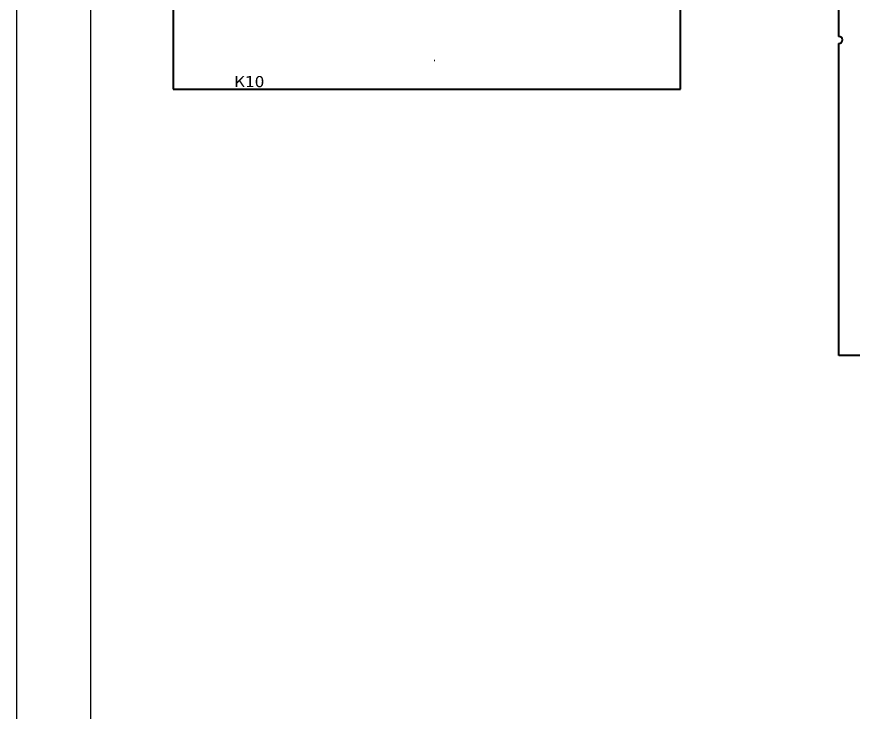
# Model space of a CAD drawing. Extents: x 431547 to 432141, y 118589 to 119430.
# Drawn here: x 431547.1 to 431773.2, y 118869.9 to 119058 of the extents above; entities that cross this region are included whole.
import ezdxf

# ---------------------------------------------------------------- set-up
doc = ezdxf.new("R2010")
doc.units = 0
doc.header["$LTSCALE"] = 300
doc.header["$MEASUREMENT"] = 0
doc.layers.add('1', color=7, linetype='CONTINUOUS')
doc.layers.add('воздух', color=140, linetype='CONTINUOUS', lineweight=15)
doc.layers.add('И5', color=7, linetype='CONTINUOUS', lineweight=40, true_color=0x5a3200)
doc.layers.add('К10', color=7, linetype='CONTINUOUS', lineweight=40, true_color=0x006e00)

msp = doc.modelspace()

# ---------------------------------------------------------------- linework, layer by layer
at = {"layer": '1', "ltscale": 0.4}
for points in [[(431547.12, 119429.85), (432141.12, 119429.85), (432141.12, 118588.85), (431547.12, 118588.85)], [(432136.12, 118593.85), (431567.12, 118593.85), (431567.12, 119424.85), (432136.12, 119424.85)]]:
    msp.add_lwpolyline(points, close=True, dxfattribs=at)
at = {"layer": 'воздух', "color": 1, "ltscale": 0.4}
msp.add_line((431660.06, 119046.34), (431660.06, 119045.98), dxfattribs=at)
at = {"layer": 'И5', "ltscale": 0.4}
for p, q in [((431769.38, 119052.63), (431769.38, 119117.29)), ((431769.38, 118966.4), (431769.38, 119050.76)), ((431804.93, 118966.4), (431769.38, 118966.4))]:
    msp.add_line(p, q, dxfattribs=at)
msp.add_arc((431769.38, 119051.69), 0.935, 270, 90, dxfattribs=at)
at = {"layer": 'К10', "ltscale": 0.4}
for p, q in [((431589.36, 119110.8), (431589.36, 119038.42)), ((431726.53, 119038.42), (431726.53, 119083.74)), ((431589.36, 119038.42), (431726.53, 119038.42))]:
    msp.add_line(p, q, dxfattribs=at)

# ---------------------------------------------------------------- texts
at = {"layer": 'К10', "ltscale": 15, "insert": (431614.05, 119041.93), "char_height": 2.9858, "width": 6.0875, "attachment_point": 3}
msp.add_mtext('{\\fVerdana|b0|i0|c204|p34;К10}', dxfattribs=at)

doc.saveas('drawing.dxf')
